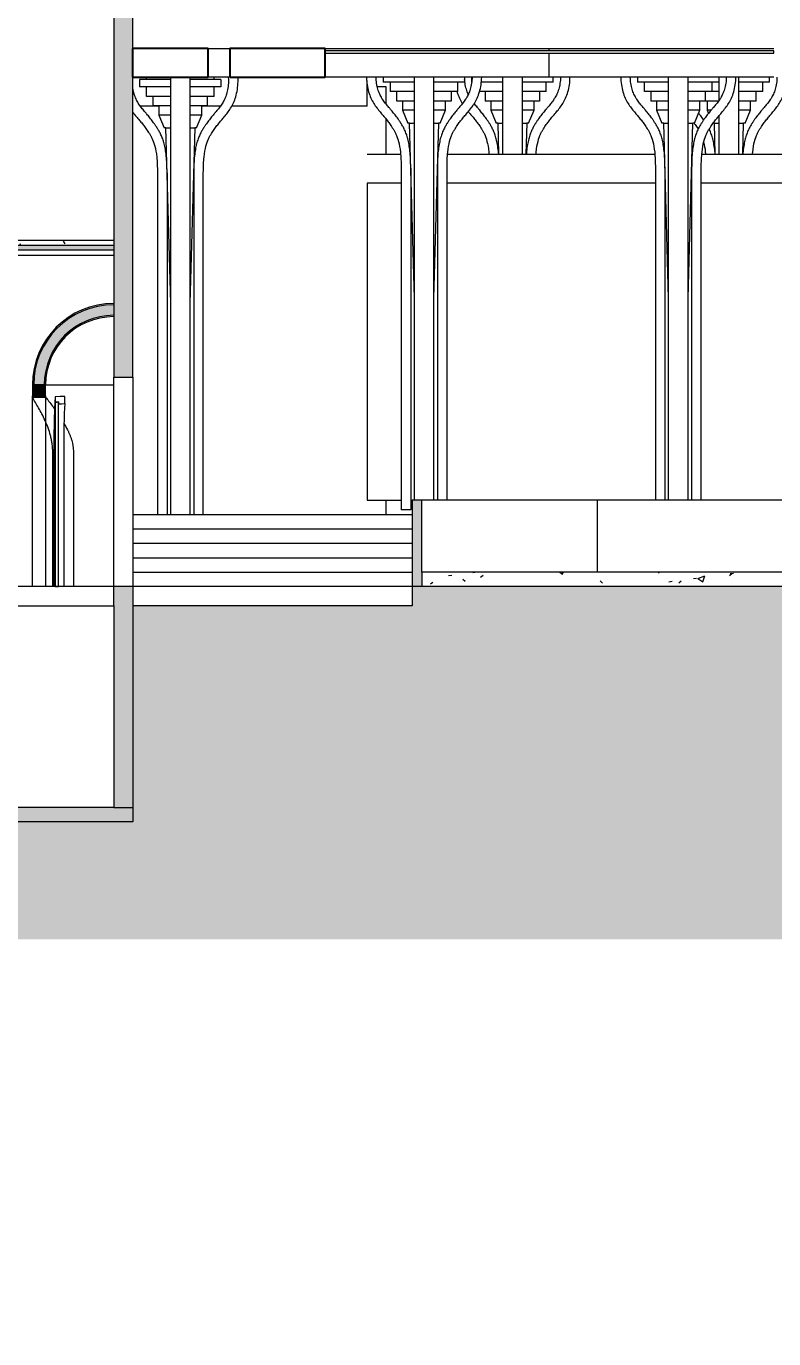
# Model space of a CAD drawing. Header units: millimetres. Extents: x -53195 to 48757, y -8729 to 15500.
# Drawn here: x -3159 to 4624, y -8729 to 4932 of the extents above; entities that cross this region are included whole.
import ezdxf

# ---------------------------------------------------------------- set-up
doc = ezdxf.new("R2010")
doc.units = ezdxf.units.MM
for name, color, linetype, lineweight in [('A-DETL-GENF', 92, 'Continuous', 9), ('A-DETL-THIN', 151, 'Continuous', 9), ('A-DOOR', 31, 'Continuous', 9), ('A-DOOR-FRAM', 31, 'Continuous', 18), ('A-FLOR', 192, 'Continuous', 9), ('A-FLOR-FNSH', 192, 'Continuous', 35), ('A-FLOR-MCUT', 51, 'Continuous', 9), ('A-FLOR-PATT', 8, 'Continuous', 35), ('A-GENM', 13, 'Continuous', 9), ('A-GLAZ-CURT', 52, 'Continuous', 9), ('A-WALL', 113, 'Continuous', 9), ('A-WALL-FNSH', 113, 'Continuous', 25), ('A-WALL-PATT', 111, 'Continuous', 25), ('G-ANNO-TEXT', 231, 'Continuous', 9), ('I-WALL', 2, 'Continuous', 9), ('S-FNDN', 32, 'Continuous', 9)]:
    doc.layers.add(name, color=color, linetype=linetype, lineweight=lineweight)
doc.styles.add('Arial_1', font='arial.ttf', dxfattribs={"height": 1967.065868})
pattern_1 = [(50, (-5970.54, 5575), (728.737, -63.756), [76.2, -838.2]), (355, (-5970.54, 5575), (-140.972, 764.228), [60.96, -670.56]), (100.451, (-5909.8, 5569.7), (587.77, 700.467), [64.76, -712.36]), (46.184, (-5970.5, 5778.2), (1084.316, -168.17), [114.3, -1257.3]), (96.636, (-5880.2, 5764.2), (949.61, 989.71), [97.14, -1068.54]), (351.184, (-5970.5, 5778.2), (949.62, 989.7), [91.44, -1005.84]), (21, (-5868.94, 5727.4), (606.458, -409.06), [76.2, -838.2]), (326, (-5868.94, 5727.4), (247.208, 736.753), [60.96, -670.56]), (71.451, (-5818.4, 5693.3), (853.668, 327.685), [64.76, -712.36]), (37.5, (-5970.54, 5575), (12.3547, 338.22), [33.528, -628.904, 33.528, -647.192, -673.1]), (37.5, (-5970.54, 5575), (12.3547, 338.22), [-1343.152, 33.528, -639.572]), (7.5, (-5970.54, 5575), (267.279, 400.722), [33.528, -354.584, 33.528, -613.664, -256.54]), (7.5, (-5970.54, 5575), (267.279, 400.722), [-1035.304, 33.528, -223.012]), (327.5, (-6197.1, 5575), (542.3633, -22.9153), [33.528, -220.472, 33.528, -758.952, -1051.56]), (327.5, (-6197.1, 5575), (542.3633, -22.9153), [-1046.48, 33.528, -1018.032]), (317.5, (-6298.7, 5575), (592.517, 101.707), [33.528, -296.672, 33.528, -492.76, -746.76]), (317.5, (-6298.7, 5575), (592.517, 101.707), [-856.488, 33.528, -713.232])]
pattern_2 = [(0, (-5970.54, 5575), (812.8, 203.2), [33.528, -576.072, 33.528, -576.072, -3251.2]), (0, (-5970.54, 5575), (812.8, 203.2), [-1219.2, 33.528, -1185.672, 33.528, -576.072, -1422.4]), (0, (-5970.54, 5575), (812.8, 203.2), [-3048, 33.528, -372.872, 33.528, -982.472]), (120, (-5665.74, 5676.6), (-582.376, 602.3054), [33.53, -576.07, 33.53, -3827.27]), (120, (-5665.74, 5676.6), (-582.376, 602.3054), [-643.128, -576.072, 33.528, -1185.672, -2032]), (120, (-5665.74, 5676.6), (-582.376, 602.3054), [-2438.4, 33.528, -576.072, 33.528, -1388.872]), (120, (-5665.74, 5676.6), (-582.376, 602.3054), [-3081.53, -372.87, 33.53, -982.47]), (240, (-5564.14, 6083), (-230.4236, -805.5054), [33.528, -576.072, 33.528, -576.072, -3251.2]), (240, (-5564.14, 6083), (-230.4236, -805.5054), [-1219.2, 33.528, -1185.672, 33.528, -576.072, -1422.4]), (240, (-5564.14, 6083), (-230.4236, -805.5054), [-3048, 33.528, -372.872, 33.528, -982.472])]

# ---------------------------------------------------------------- blocks, each defined once
blk = doc.blocks.new('Family7 - Family7-230587-Section 4')
at = {"layer": 'A-GENM', "lineweight": 25}
for p, q in [((-1263, 4700), (-2054, 4700)), ((-2054, 4700), (-2054, 4400)), ((-1263, 4400), (-1263, 4700)), ((-45, 4700), (-1038, 4700)), ((-1038, 4700), (-1038, 4400)), ((-45, 4400), (-45, 4700)), ((-2054, 4400), (-1263, 4400)), ((-1038, 4400), (-45, 4400))]:
    blk.add_line(p, q, dxfattribs=at)
at = {"layer": 'A-GENM'}
for p, q in [((-1263, 4700), (-1038, 4700)), ((-45, 4700), (2286, 4700)), ((2286, 4700), (4624, 4700)), ((2286, 4675), (2286, 4700)), ((2286, 4400), (2286, 4650)), ((-1038, 4400), (-1263, 4400)), ((2286, 4400), (-45, 4400)), ((4624, 4400), (2286, 4400))]:
    blk.add_line(p, q, dxfattribs=at)
blk = doc.blocks.new('Family8 - COLUMN 2-239411-Section 4')
at = {"layer": 'A-GENM'}
for p, q in [((-1980, 4376), (-1980, 4301)), ((-1655, 4376), (-1978, 4376)), ((-1909, 4400), (-1909, 4376)), ((-1132, 4376), (-1455, 4376)), ((-1201, 4376), (-1201, 4400)), ((-1130, 4301), (-1130, 4376)), ((-1655, 4301), (-1978, 4301)), ((-1909, 4301), (-1909, 4201)), ((-1132, 4301), (-1455, 4301)), ((-1201, 4201), (-1201, 4301)), ((-1655, 4201), (-1907, 4201)), ((-1840, 4201), (-1840, 4102)), ((-1655, 4102), (-1838, 4102)), ((-1780, 4102), (-1780, 4007)), ((-1203, 4201), (-1455, 4201)), ((-1272, 4102), (-1455, 4102)), ((-1330, 4007), (-1330, 4102)), ((-1270, 4102), (-1270, 4201)), ((-1780, 4007), (-1724, 3873)), ((-1655, 4007), (-1780, 4007)), ((-1330, 4007), (-1455, 4007)), ((-1386, 3873), (-1330, 4007)), ((-1706, 3873), (-1724, 3873)), ((-1655, 2050), (-1705, 3873)), ((-1705, 3873), (-1655, 3873)), ((-1405, 3873), (-1455, 2050)), ((-1455, 3873), (-1405, 3873)), ((-1386, 3873), (-1404, 3873)), ((-1793, 3406), (-1793, -150)), ((-1693, 3406), (-1693, -150)), ((-1655, -150), (-1655, 3406)), ((-1455, 3406), (-1455, -150)), ((-1415, 3406), (-1415, -150)), ((-1315, -150), (-1315, 3406))]:
    blk.add_line(p, q, dxfattribs=at)
for points, knots in [([(-1655, 3406), (-1655, 3471), (-1655, 3578), (-1655, 3689), (-1655, 3751), (-1655, 3790), (-1655, 3815), (-1655, 3837), (-1655, 3866), (-1655, 3898), (-1655, 3934), (-1655, 3970), (-1655, 4009), (-1655, 4053), (-1655, 4104), (-1655, 4163), (-1655, 4232), (-1655, 4311), (-1655, 4370), (-1655, 4400)], [0, 0, 0, 0, 0.165788, 0.331576, 0.497363, 0.580257, 0.663151, 0.746045, 0.828939, 0.994727, 1.160515, 1.326302, 1.49209, 1.657878, 1.823666, 1.989453, 2.155241, 2.321029, 2.48213, 2.48213, 2.48213, 2.48213]), ([(-1455, 4400), (-1455, 4370), (-1455, 4311), (-1455, 4232), (-1455, 4163), (-1455, 4104), (-1455, 4053), (-1455, 4009), (-1455, 3970), (-1455, 3934), (-1455, 3898), (-1455, 3866), (-1455, 3837), (-1455, 3815), (-1455, 3790), (-1455, 3751), (-1455, 3689), (-1455, 3578), (-1455, 3471), (-1455, 3406)], [-2.48213, -2.48213, -2.48213, -2.48213, -2.321029, -2.155241, -1.989453, -1.823666, -1.657878, -1.49209, -1.326302, -1.160515, -0.994727, -0.828939, -0.746045, -0.663151, -0.580257, -0.497363, -0.331576, -0.165788, 0, 0, 0, 0]), ([(-1055, 4400), (-1055, 4399), (-1053, 4371), (-1054, 4333), (-1059, 4287), (-1065, 4255), (-1073, 4226), (-1082, 4199), (-1092, 4175), (-1107, 4145), (-1124, 4117), (-1143, 4092), (-1157, 4073), (-1173, 4054), (-1186, 4039), (-1197, 4026), (-1208, 4013), (-1221, 3998), (-1236, 3978), (-1252, 3959), (-1268, 3938), (-1281, 3920), (-1291, 3905), (-1299, 3893), (-1306, 3883), (-1312, 3874), (-1317, 3866), (-1324, 3854), (-1336, 3833), (-1352, 3803), (-1370, 3760), (-1386, 3710), (-1398, 3651), (-1411, 3559), (-1415, 3474), (-1415, 3406)], [-2.491461, -2.491461, -2.491461, -2.491461, -2.486817, -2.321029, -2.238135, -2.155241, -2.072347, -1.989453, -1.90656, -1.823666, -1.657878, -1.574984, -1.49209, -1.409196, -1.326302, -1.284855, -1.243408, -1.160515, -1.077621, -0.994727, -0.911833, -0.828939, -0.787492, -0.746045, -0.704598, -0.683875, -0.663151, -0.621704, -0.580257, -0.497363, -0.414469, -0.331576, -0.248682, -0.165788, 0, 0, 0, 0]), ([(-1315, 3406), (-1315, 3471), (-1310, 3578), (-1289, 3689), (-1266, 3751), (-1246, 3790), (-1231, 3815), (-1216, 3837), (-1197, 3866), (-1173, 3898), (-1144, 3934), (-1113, 3970), (-1080, 4009), (-1046, 4053), (-1015, 4104), (-987, 4163), (-967, 4232), (-954, 4311), (-953, 4370), (-955, 4400)], [0, 0, 0, 0, 0.165788, 0.331576, 0.497363, 0.580257, 0.663151, 0.746045, 0.828939, 0.994727, 1.160515, 1.326302, 1.49209, 1.657878, 1.823666, 1.989453, 2.155241, 2.321029, 2.48213, 2.48213, 2.48213, 2.48213]), ([(-1693, 3406), (-1693, 3474), (-1697, 3559), (-1710, 3651), (-1722, 3710), (-1738, 3760), (-1756, 3803), (-1772, 3833), (-1784, 3854), (-1791, 3866), (-1796, 3874), (-1802, 3883), (-1809, 3893), (-1817, 3905), (-1827, 3920), (-1840, 3938), (-1856, 3959), (-1872, 3978), (-1887, 3998), (-1900, 4013), (-1911, 4026), (-1922, 4039), (-1935, 4054), (-1951, 4073), (-1965, 4092), (-1984, 4117), (-2001, 4145), (-2016, 4175), (-2026, 4199), (-2035, 4226), (-2043, 4255), (-2047, 4276), (-2048, 4287), (-2048, 4287)], [0, 0, 0, 0, 0.165788, 0.248682, 0.331576, 0.414469, 0.497363, 0.580257, 0.621704, 0.663151, 0.683875, 0.704598, 0.746045, 0.787492, 0.828939, 0.911833, 0.994727, 1.077621, 1.160515, 1.243408, 1.284855, 1.326302, 1.409196, 1.49209, 1.574984, 1.657878, 1.823666, 1.90656, 1.989453, 2.072347, 2.155241, 2.238135, 2.23844, 2.23844, 2.23844, 2.23844]), ([(-2048, 4036), (-2042, 4027), (-2024, 4004), (-1995, 3970), (-1964, 3934), (-1935, 3898), (-1911, 3866), (-1892, 3837), (-1877, 3815), (-1862, 3790), (-1842, 3751), (-1819, 3689), (-1798, 3578), (-1793, 3471), (-1793, 3406)], [-1.590423, -1.590423, -1.590423, -1.590423, -1.49209, -1.326302, -1.160515, -0.994727, -0.828939, -0.746045, -0.663151, -0.580257, -0.497363, -0.331576, -0.165788, 0, 0, 0, 0])]:
    blk.add_open_spline(points, degree=3, knots=knots, dxfattribs=at)
blk = doc.blocks.new('Family8 - COLUMN-233949-Section 4')
at = {"layer": 'A-GENM'}
for p, q in [((557, 4400), (557, 4351)), ((1407, 4351), (1407, 4400)), ((882, 4351), (559, 4351)), ((629, 4351), (629, 4251)), ((882, 4251), (630, 4251)), ((697, 4251), (697, 4152)), ((1405, 4351), (1082, 4351)), ((1334, 4251), (1082, 4251)), ((1267, 4152), (1267, 4251)), ((1336, 4251), (1336, 4351)), ((882, 4152), (699, 4152)), ((757, 4152), (757, 4057)), ((1265, 4152), (1082, 4152)), ((1207, 4057), (1207, 4152)), ((757, 4057), (813, 3923)), ((882, 4057), (757, 4057)), ((1207, 4057), (1082, 4057)), ((1151, 3923), (1207, 4057)), ((831, 3923), (813, 3923)), ((882, 2100), (832, 3923)), ((832, 3923), (882, 3923)), ((1132, 3923), (1082, 2100)), ((1082, 3923), (1132, 3923)), ((1151, 3923), (1133, 3923)), ((744, 3456), (744, -100)), ((844, 3456), (844, -100)), ((882, 0), (882, 3456)), ((1082, 3456), (1082, 0)), ((1122, 3456), (1122, 0)), ((1222, 0), (1222, 3456)), ((844, -100), (744, -100))]:
    blk.add_line(p, q, dxfattribs=at)
for points, knots in [([(383, 4400), (384, 4387), (386, 4347), (396, 4282), (416, 4213), (444, 4154), (475, 4103), (509, 4059), (542, 4020), (573, 3984), (602, 3948), (626, 3916), (645, 3887), (660, 3865), (675, 3840), (695, 3801), (719, 3739), (739, 3628), (744, 3521), (744, 3456)], [-2.390716, -2.390716, -2.390716, -2.390716, -2.321029, -2.155241, -1.989453, -1.823666, -1.657878, -1.49209, -1.326302, -1.160515, -0.994727, -0.828939, -0.746045, -0.663151, -0.580257, -0.497363, -0.331576, -0.165788, 0, 0, 0, 0]), ([(844, 3456), (844, 3524), (840, 3609), (827, 3701), (815, 3760), (799, 3810), (781, 3853), (766, 3883), (753, 3904), (746, 3916), (741, 3924), (735, 3933), (729, 3943), (721, 3955), (710, 3970), (697, 3988), (681, 4009), (666, 4028), (650, 4048), (637, 4063), (626, 4076), (615, 4089), (602, 4104), (587, 4123), (572, 4142), (553, 4167), (536, 4195), (521, 4225), (511, 4249), (502, 4276), (494, 4305), (489, 4337), (485, 4369), (484, 4390), (483, 4400)], [0, 0, 0, 0, 0.165788, 0.248682, 0.331576, 0.414469, 0.497363, 0.580257, 0.621704, 0.663151, 0.683875, 0.704598, 0.746045, 0.787492, 0.828939, 0.911833, 0.994727, 1.077621, 1.160515, 1.243408, 1.284855, 1.326302, 1.409196, 1.49209, 1.574984, 1.657878, 1.823666, 1.90656, 1.989453, 2.072347, 2.155241, 2.238135, 2.321029, 2.384771, 2.384771, 2.384771, 2.384771]), ([(882, 3456), (882, 3521), (882, 3628), (882, 3739), (882, 3801), (882, 3840), (882, 3865), (882, 3887), (882, 3916), (882, 3948), (882, 3984), (882, 4020), (882, 4059), (882, 4103), (882, 4154), (882, 4213), (882, 4282), (882, 4347), (882, 4387), (882, 4400)], [0, 0, 0, 0, 0.165788, 0.331576, 0.497363, 0.580257, 0.663151, 0.746045, 0.828939, 0.994727, 1.160515, 1.326302, 1.49209, 1.657878, 1.823666, 1.989453, 2.155241, 2.321029, 2.390716, 2.390716, 2.390716, 2.390716]), ([(1082, 4400), (1082, 4387), (1082, 4347), (1082, 4282), (1082, 4213), (1082, 4154), (1082, 4103), (1082, 4059), (1082, 4020), (1082, 3984), (1082, 3948), (1082, 3916), (1082, 3887), (1082, 3865), (1082, 3840), (1082, 3801), (1082, 3739), (1082, 3628), (1082, 3521), (1082, 3456)], [-2.390716, -2.390716, -2.390716, -2.390716, -2.321029, -2.155241, -1.989453, -1.823666, -1.657878, -1.49209, -1.326302, -1.160515, -0.994727, -0.828939, -0.746045, -0.663151, -0.580257, -0.497363, -0.331576, -0.165788, 0, 0, 0, 0]), ([(1483, 4400), (1483, 4390), (1481, 4369), (1478, 4337), (1472, 4305), (1464, 4276), (1455, 4249), (1445, 4225), (1430, 4195), (1413, 4167), (1394, 4142), (1380, 4123), (1364, 4104), (1351, 4089), (1340, 4076), (1329, 4063), (1316, 4048), (1301, 4028), (1285, 4009), (1269, 3988), (1256, 3970), (1246, 3955), (1238, 3943), (1231, 3933), (1226, 3924), (1220, 3916), (1213, 3904), (1201, 3883), (1185, 3853), (1167, 3810), (1152, 3760), (1139, 3701), (1126, 3609), (1122, 3524), (1122, 3456)], [-2.384771, -2.384771, -2.384771, -2.384771, -2.321029, -2.238135, -2.155241, -2.072347, -1.989453, -1.90656, -1.823666, -1.657878, -1.574984, -1.49209, -1.409196, -1.326302, -1.284855, -1.243408, -1.160515, -1.077621, -0.994727, -0.911833, -0.828939, -0.787492, -0.746045, -0.704598, -0.683875, -0.663151, -0.621704, -0.580257, -0.497363, -0.414469, -0.331576, -0.248682, -0.165788, 0, 0, 0, 0]), ([(1222, 3456), (1222, 3521), (1227, 3628), (1248, 3739), (1271, 3801), (1291, 3840), (1306, 3865), (1321, 3887), (1340, 3916), (1364, 3948), (1393, 3984), (1424, 4020), (1457, 4059), (1491, 4103), (1523, 4154), (1550, 4213), (1571, 4282), (1580, 4347), (1583, 4387), (1583, 4400)], [0, 0, 0, 0, 0.165788, 0.331576, 0.497363, 0.580257, 0.663151, 0.746045, 0.828939, 0.994727, 1.160515, 1.326302, 1.49209, 1.657878, 1.823666, 1.989453, 2.155241, 2.321029, 2.390716, 2.390716, 2.390716, 2.390716])]:
    blk.add_open_spline(points, degree=3, knots=knots, dxfattribs=at)
blk = doc.blocks.new('Family8 - COLUMN-V39-Section 4')
at = {"layer": 'A-GENM'}
for p, q in [((3204, 4400), (3204, 4351)), ((4054, 4351), (4054, 4400)), ((3529, 4351), (3206, 4351)), ((3276, 4351), (3276, 4251)), ((3529, 4251), (3277, 4251)), ((3345, 4251), (3345, 4152)), ((4052, 4351), (3729, 4351)), ((3981, 4251), (3729, 4251)), ((3914, 4152), (3914, 4251)), ((3983, 4251), (3983, 4351)), ((3529, 4152), (3346, 4152)), ((3404, 4152), (3404, 4057)), ((3912, 4152), (3729, 4152)), ((3855, 4057), (3855, 4152)), ((3404, 4057), (3460, 3923)), ((3529, 4057), (3404, 4057)), ((3855, 4057), (3729, 4057)), ((3798, 3923), (3855, 4057)), ((3478, 3923), (3460, 3923)), ((3529, 2100), (3479, 3923)), ((3479, 3923), (3529, 3923)), ((3779, 3923), (3729, 2100)), ((3729, 3923), (3779, 3923)), ((3798, 3923), (3780, 3923)), ((3391, 3456), (3391, 0)), ((3491, 3456), (3491, 0)), ((3529, 0), (3529, 3456)), ((3729, 3456), (3729, 0)), ((3769, 3456), (3769, 0)), ((3869, 0), (3869, 3456))]:
    blk.add_line(p, q, dxfattribs=at)
for points, knots in [([(3030, 4400), (3031, 4387), (3033, 4347), (3043, 4282), (3063, 4213), (3091, 4154), (3122, 4103), (3156, 4059), (3189, 4020), (3220, 3984), (3249, 3948), (3273, 3916), (3292, 3887), (3307, 3865), (3323, 3840), (3343, 3801), (3366, 3739), (3386, 3628), (3391, 3521), (3391, 3456)], [-2.390716, -2.390716, -2.390716, -2.390716, -2.321029, -2.155241, -1.989453, -1.823666, -1.657878, -1.49209, -1.326302, -1.160515, -0.994727, -0.828939, -0.746045, -0.663151, -0.580257, -0.497363, -0.331576, -0.165788, 0, 0, 0, 0]), ([(3491, 3456), (3491, 3524), (3487, 3609), (3474, 3701), (3462, 3760), (3446, 3810), (3428, 3853), (3413, 3883), (3400, 3904), (3393, 3916), (3388, 3924), (3382, 3933), (3376, 3943), (3368, 3955), (3357, 3970), (3344, 3988), (3328, 4009), (3313, 4028), (3297, 4048), (3284, 4063), (3273, 4076), (3262, 4089), (3249, 4104), (3234, 4123), (3219, 4142), (3200, 4167), (3183, 4195), (3168, 4225), (3158, 4249), (3149, 4276), (3141, 4305), (3136, 4337), (3132, 4369), (3131, 4390), (3130, 4400)], [0, 0, 0, 0, 0.165788, 0.248682, 0.331576, 0.414469, 0.497363, 0.580257, 0.621704, 0.663151, 0.683875, 0.704598, 0.746045, 0.787492, 0.828939, 0.911833, 0.994727, 1.077621, 1.160515, 1.243408, 1.284855, 1.326302, 1.409196, 1.49209, 1.574984, 1.657878, 1.823666, 1.90656, 1.989453, 2.072347, 2.155241, 2.238135, 2.321029, 2.384771, 2.384771, 2.384771, 2.384771]), ([(3529, 3456), (3529, 3521), (3529, 3628), (3529, 3739), (3529, 3801), (3529, 3840), (3529, 3865), (3529, 3887), (3529, 3916), (3529, 3948), (3529, 3984), (3529, 4020), (3529, 4059), (3529, 4103), (3529, 4154), (3529, 4213), (3529, 4282), (3529, 4347), (3529, 4387), (3529, 4400)], [0, 0, 0, 0, 0.165788, 0.331576, 0.497363, 0.580257, 0.663151, 0.746045, 0.828939, 0.994727, 1.160515, 1.326302, 1.49209, 1.657878, 1.823666, 1.989453, 2.155241, 2.321029, 2.390716, 2.390716, 2.390716, 2.390716]), ([(3729, 4400), (3729, 4387), (3729, 4347), (3729, 4282), (3729, 4213), (3729, 4154), (3729, 4103), (3729, 4059), (3729, 4020), (3729, 3984), (3729, 3948), (3729, 3916), (3729, 3887), (3729, 3865), (3729, 3840), (3729, 3801), (3729, 3739), (3729, 3628), (3729, 3521), (3729, 3456)], [-2.390716, -2.390716, -2.390716, -2.390716, -2.321029, -2.155241, -1.989453, -1.823666, -1.657878, -1.49209, -1.326302, -1.160515, -0.994727, -0.828939, -0.746045, -0.663151, -0.580257, -0.497363, -0.331576, -0.165788, 0, 0, 0, 0]), ([(4130, 4400), (4130, 4390), (4128, 4369), (4125, 4337), (4119, 4305), (4111, 4276), (4102, 4249), (4092, 4225), (4077, 4195), (4060, 4167), (4041, 4142), (4027, 4123), (4011, 4104), (3998, 4089), (3987, 4076), (3977, 4063), (3963, 4048), (3948, 4028), (3932, 4009), (3916, 3988), (3903, 3970), (3893, 3955), (3885, 3943), (3878, 3933), (3873, 3924), (3867, 3916), (3860, 3904), (3848, 3883), (3832, 3853), (3814, 3810), (3799, 3760), (3786, 3701), (3773, 3609), (3769, 3524), (3769, 3456)], [-2.384771, -2.384771, -2.384771, -2.384771, -2.321029, -2.238135, -2.155241, -2.072347, -1.989453, -1.90656, -1.823666, -1.657878, -1.574984, -1.49209, -1.409196, -1.326302, -1.284855, -1.243408, -1.160515, -1.077621, -0.994727, -0.911833, -0.828939, -0.787492, -0.746045, -0.704598, -0.683875, -0.663151, -0.621704, -0.580257, -0.497363, -0.414469, -0.331576, -0.248682, -0.165788, 0, 0, 0, 0]), ([(3869, 3456), (3869, 3521), (3875, 3628), (3895, 3739), (3918, 3801), (3938, 3840), (3953, 3865), (3968, 3887), (3987, 3916), (4011, 3948), (4040, 3984), (4071, 4020), (4104, 4059), (4138, 4103), (4170, 4154), (4197, 4213), (4218, 4282), (4227, 4347), (4230, 4387), (4230, 4400)], [0, 0, 0, 0, 0.165788, 0.331576, 0.497363, 0.580257, 0.663151, 0.746045, 0.828939, 0.994727, 1.160515, 1.326302, 1.49209, 1.657878, 1.823666, 1.989453, 2.155241, 2.321029, 2.390716, 2.390716, 2.390716, 2.390716])]:
    blk.add_open_spline(points, degree=3, knots=knots, dxfattribs=at)
blk = doc.blocks.new('Family8 - COLUMN-V48-Section 4')
at = {"layer": 'A-GENM'}
for p, q in [((1478, 4400), (1478, 4351)), ((2327, 4351), (2327, 4400)), ((1802, 4251), (1560, 4251)), ((1803, 4351), (1579, 4351)), ((1618, 4251), (1618, 4152)), ((2326, 4351), (2003, 4351)), ((2255, 4251), (2003, 4251)), ((2187, 4152), (2187, 4251)), ((2256, 4251), (2256, 4351)), ((1802, 4152), (1620, 4152)), ((1677, 4152), (1677, 4057)), ((2186, 4152), (2003, 4152)), ((2128, 4057), (2128, 4152)), ((1677, 4057), (1734, 3923)), ((1803, 4057), (1677, 4057)), ((2128, 4057), (2003, 4057)), ((2071, 3923), (2128, 4057)), ((1752, 3923), (1734, 3923)), ((1762, 3600), (1753, 3923)), ((1753, 3923), (1803, 3923)), ((2003, 3923), (2053, 3923)), ((2053, 3923), (2044, 3600)), ((2071, 3923), (2054, 3923))]:
    blk.add_line(p, q, dxfattribs=at)
for points, knots in [([(1443, 4222), (1443, 4223), (1439, 4232), (1432, 4249), (1423, 4276), (1415, 4305), (1409, 4337), (1407, 4361), (1405, 4375), (1405, 4376)], [1.8954938, 1.8954938, 1.8954938, 1.8954938, 1.9065596, 1.9894535, 2.0723474, 2.1552413, 2.2381352, 2.3210291, 2.3311096, 2.3311096, 2.3311096, 2.3311096]), ([(1803, 3600), (1803, 3607), (1803, 3660), (1803, 3739), (1803, 3801), (1803, 3840), (1803, 3865), (1803, 3887), (1803, 3916), (1803, 3948), (1803, 3984), (1803, 4020), (1803, 4059), (1803, 4103), (1803, 4154), (1803, 4213), (1803, 4283), (1803, 4346), (1803, 4388), (1803, 4401)], [0.142101, 0.142101, 0.142101, 0.142101, 0.165788, 0.331576, 0.497363, 0.580257, 0.663151, 0.746045, 0.828939, 0.994727, 1.160515, 1.326302, 1.49209, 1.657878, 1.823666, 1.989453, 2.155241, 2.321029, 2.390716, 2.390716, 2.390716, 2.390716]), ([(2003, 4400), (2003, 4387), (2003, 4347), (2003, 4282), (2003, 4213), (2003, 4154), (2003, 4103), (2003, 4059), (2003, 4020), (2003, 3984), (2003, 3948), (2003, 3916), (2003, 3887), (2003, 3865), (2003, 3840), (2003, 3802), (2003, 3737), (2003, 3665), (2003, 3605), (2003, 3598)], [-2.390716, -2.390716, -2.390716, -2.390716, -2.321029, -2.155241, -1.989453, -1.823666, -1.657878, -1.49209, -1.326302, -1.160515, -0.994727, -0.828939, -0.746045, -0.663151, -0.580257, -0.497363, -0.331576, -0.165788, -0.142101, -0.142101, -0.142101, -0.142101]), ([(2404, 4400), (2403, 4390), (2402, 4369), (2398, 4337), (2392, 4305), (2385, 4276), (2376, 4249), (2366, 4225), (2351, 4195), (2334, 4167), (2315, 4142), (2300, 4123), (2285, 4104), (2272, 4089), (2261, 4076), (2250, 4063), (2237, 4048), (2221, 4028), (2206, 4009), (2190, 3988), (2177, 3970), (2166, 3955), (2158, 3943), (2152, 3933), (2146, 3924), (2141, 3916), (2133, 3904), (2121, 3883), (2106, 3853), (2088, 3810), (2072, 3760), (2060, 3700), (2051, 3648), (2049, 3610), (2049, 3598)], [-2.384771, -2.384771, -2.384771, -2.384771, -2.321029, -2.238135, -2.155241, -2.072347, -1.989453, -1.90656, -1.823666, -1.657878, -1.574984, -1.49209, -1.409196, -1.326302, -1.284855, -1.243408, -1.160515, -1.077621, -0.994727, -0.911833, -0.828939, -0.787492, -0.746045, -0.704598, -0.683875, -0.663151, -0.621704, -0.580257, -0.497363, -0.414469, -0.331576, -0.248682, -0.165788, -0.13367, -0.13367, -0.13367, -0.13367]), ([(2148, 3600), (2149, 3607), (2154, 3660), (2168, 3739), (2191, 3801), (2211, 3840), (2227, 3865), (2241, 3887), (2261, 3916), (2285, 3948), (2314, 3984), (2345, 4020), (2378, 4059), (2412, 4103), (2443, 4154), (2471, 4213), (2491, 4283), (2503, 4346), (2502, 4388), (2501, 4401)], [0.142101, 0.142101, 0.142101, 0.142101, 0.165788, 0.331576, 0.497363, 0.580257, 0.663151, 0.746045, 0.828939, 0.994727, 1.160515, 1.326302, 1.49209, 1.657878, 1.823666, 1.989453, 2.155241, 2.321029, 2.390716, 2.390716, 2.390716, 2.390716]), ([(1326, 4251), (1330, 4238), (1341, 4204), (1360, 4162), (1376, 4135), (1382, 4126)], [-2.0790685, -2.0790685, -2.0790685, -2.0790685, -1.9894535, -1.8236657, -1.7317432, -1.7317432, -1.7317432, -1.7317432]), ([(1760, 3601), (1759, 3611), (1755, 3646), (1748, 3701), (1735, 3760), (1720, 3810), (1702, 3853), (1686, 3883), (1674, 3904), (1667, 3916), (1661, 3924), (1656, 3933), (1649, 3943), (1641, 3955), (1631, 3970), (1617, 3988), (1602, 4009), (1586, 4028), (1570, 4048), (1557, 4063), (1547, 4076), (1536, 4089), (1523, 4104), (1511, 4118), (1506, 4125), (1505, 4126)], [0.13367, 0.13367, 0.13367, 0.13367, 0.165788, 0.248682, 0.331576, 0.414469, 0.497363, 0.580257, 0.621704, 0.663151, 0.683875, 0.704598, 0.746045, 0.787492, 0.828939, 0.911833, 0.994727, 1.077621, 1.160515, 1.243408, 1.284855, 1.326302, 1.409196, 1.49209, 1.505833, 1.505833, 1.505833, 1.505833]), ([(1443, 4043), (1450, 4035), (1467, 4015), (1494, 3984), (1523, 3948), (1547, 3916), (1566, 3887), (1581, 3865), (1596, 3840), (1616, 3802), (1639, 3737), (1655, 3665), (1658, 3605), (1659, 3598)], [-1.422796, -1.422796, -1.422796, -1.422796, -1.326302, -1.160515, -0.994727, -0.828939, -0.746045, -0.663151, -0.580257, -0.497363, -0.331576, -0.165788, -0.142101, -0.142101, -0.142101, -0.142101])]:
    blk.add_open_spline(points, degree=3, knots=knots, dxfattribs=at)
blk = doc.blocks.new('Family8 - COLUMN-V49-Section 4')
at = {"layer": 'A-GENM'}
for p, q in [((4581, 4351), (4581, 4400)), ((4056, 4251), (3981, 4251)), ((4056, 4351), (4052, 4351)), ((4580, 4351), (4257, 4351)), ((4509, 4251), (4257, 4251)), ((4441, 4152), (4441, 4251)), ((4510, 4251), (4510, 4351)), ((4048, 4152), (3912, 4152)), ((3931, 4152), (3931, 4057)), ((4440, 4152), (4257, 4152)), ((4382, 4057), (4382, 4152)), ((3931, 4057), (3945, 4025)), ((3970, 4057), (3931, 4057)), ((4382, 4057), (4257, 4057)), ((4325, 3923), (4382, 4057)), ((4006, 3923), (3994, 3923)), ((4015, 3600), (4007, 3923)), ((4007, 3923), (4057, 3923)), ((4256, 3923), (4307, 3923)), ((4307, 3923), (4298, 3600)), ((4325, 3923), (4308, 3923))]:
    blk.add_line(p, q, dxfattribs=at)
for points, knots in [([(4057, 4163), (4057, 4179), (4057, 4216), (4057, 4283), (4057, 4346), (4057, 4388), (4057, 4401)], [1.8480705, 1.8480705, 1.8480705, 1.8480705, 1.9894535, 2.1552413, 2.3210291, 2.3907161, 2.3907161, 2.3907161, 2.3907161]), ([(4256, 4400), (4256, 4387), (4256, 4347), (4256, 4282), (4256, 4213), (4256, 4154), (4256, 4103), (4256, 4059), (4256, 4020), (4256, 3984), (4256, 3948), (4256, 3916), (4256, 3887), (4256, 3865), (4256, 3840), (4256, 3802), (4256, 3737), (4256, 3665), (4256, 3605), (4256, 3598)], [-2.390716, -2.390716, -2.390716, -2.390716, -2.321029, -2.155241, -1.989453, -1.823666, -1.657878, -1.49209, -1.326302, -1.160515, -0.994727, -0.828939, -0.746045, -0.663151, -0.580257, -0.497363, -0.331576, -0.165788, -0.142101, -0.142101, -0.142101, -0.142101]), ([(4657, 4400), (4657, 4390), (4656, 4369), (4652, 4337), (4646, 4305), (4639, 4276), (4630, 4249), (4620, 4225), (4605, 4195), (4588, 4167), (4569, 4142), (4554, 4123), (4539, 4104), (4525, 4089), (4515, 4076), (4504, 4063), (4491, 4048), (4475, 4028), (4460, 4009), (4444, 3988), (4431, 3970), (4420, 3955), (4412, 3943), (4405, 3933), (4400, 3924), (4395, 3916), (4387, 3904), (4375, 3883), (4359, 3853), (4342, 3810), (4326, 3760), (4314, 3700), (4305, 3648), (4303, 3610), (4302, 3598)], [-2.384771, -2.384771, -2.384771, -2.384771, -2.321029, -2.238135, -2.155241, -2.072347, -1.989453, -1.90656, -1.823666, -1.657878, -1.574984, -1.49209, -1.409196, -1.326302, -1.284855, -1.243408, -1.160515, -1.077621, -0.994727, -0.911833, -0.828939, -0.787492, -0.746045, -0.704598, -0.683875, -0.663151, -0.621704, -0.580257, -0.497363, -0.414469, -0.331576, -0.248682, -0.165788, -0.13367, -0.13367, -0.13367, -0.13367]), ([(4402, 3600), (4403, 3607), (4408, 3660), (4422, 3739), (4445, 3801), (4465, 3840), (4480, 3865), (4495, 3887), (4515, 3916), (4539, 3948), (4568, 3984), (4598, 4020), (4632, 4059), (4665, 4103), (4697, 4154), (4724, 4213), (4744, 4283), (4756, 4346), (4756, 4388), (4755, 4401)], [0.142101, 0.142101, 0.142101, 0.142101, 0.165788, 0.331576, 0.497363, 0.580257, 0.663151, 0.746045, 0.828939, 0.994727, 1.160515, 1.326302, 1.49209, 1.657878, 1.823666, 1.989453, 2.155241, 2.321029, 2.390716, 2.390716, 2.390716, 2.390716]), ([(3894, 3956), (3892, 3960), (3884, 3970), (3871, 3988), (3856, 4008), (3846, 4020), (3842, 4026)], [0.7937692, 0.7937692, 0.7937692, 0.7937692, 0.828939, 0.9118328, 0.9947267, 1.0689989, 1.0689989, 1.0689989, 1.0689989]), ([(4057, 3600), (4057, 3607), (4057, 3660), (4057, 3739), (4057, 3801), (4057, 3840), (4057, 3865), (4057, 3887), (4057, 3916), (4057, 3948), (4057, 3978), (4057, 3997), (4057, 4003)], [0.142101, 0.142101, 0.142101, 0.142101, 0.165788, 0.331576, 0.497363, 0.580257, 0.663151, 0.746045, 0.828939, 0.994727, 1.160515, 1.249162, 1.249162, 1.249162, 1.249162]), ([(3795, 3923), (3798, 3918), (3807, 3907), (3820, 3887), (3830, 3872), (3836, 3863), (3836, 3862)], [-0.8904402, -0.8904402, -0.8904402, -0.8904402, -0.828939, -0.7460451, -0.6631512, -0.6565199, -0.6565199, -0.6565199, -0.6565199]), ([(4013, 3601), (4013, 3611), (4009, 3646), (4002, 3701), (3989, 3760), (3974, 3810), (3960, 3842), (3953, 3858), (3952, 3861)], [0.1336703, 0.1336703, 0.1336703, 0.1336703, 0.1657878, 0.2486817, 0.3315756, 0.4144695, 0.4973634, 0.5157842, 0.5157842, 0.5157842, 0.5157842]), ([(3894, 3724), (3901, 3695), (3909, 3660), (3912, 3606), (3913, 3598)], [-0.3158776, -0.3158776, -0.3158776, -0.3158776, -0.1657878, -0.142101, -0.142101, -0.142101, -0.142101])]:
    blk.add_open_spline(points, degree=3, knots=knots, dxfattribs=at)
blk = doc.blocks.new('Arch - 750 x 2100 mm 3-252550-Section 4')
at = {"layer": 'A-DOOR', "lineweight": 18}
for p, q in [((-2857, 1020), (-2857, -900)), ((-2822, 1002), (-2822, 1021)), ((-2822, -900), (-2822, 1002)), ((-2857, -900), (-2822, -900))]:
    blk.add_line(p, q, dxfattribs=at)
at = {"layer": 'A-DOOR'}
blk.add_line((-2869, 500), (-2869, -900), dxfattribs=at)
at = {"layer": 'A-DOOR', "lineweight": 18, "flags": 128}
blk.add_lwpolyline([(-2822, 1021), (-2840, 1020), (-2857, 1020)], dxfattribs=at)
at = {"layer": 'A-DOOR'}
blk.add_ellipse((-2839, 500), major_axis=(0, 655), ratio=0.046494, start_param=0.654033, end_param=1.570796, dxfattribs=at)
at = {"layer": 'A-DOOR-FRAM'}
for p, q in [((-2857, 1076), (-2857, 1020)), ((-2822, 1021), (-2822, 1002)), ((-2757, 1004), (-2757, 1079))]:
    blk.add_line(p, q, dxfattribs=at)
at = {"layer": 'A-DOOR-FRAM', "lineweight": 9}
for p, q in [((-2871, 500), (-2871, -900)), ((-2869, -900), (-2869, 500)), ((-2768, 500), (-2768, -900))]:
    blk.add_line(p, q, dxfattribs=at)
at = {"layer": 'A-DOOR-FRAM', "flags": 128}
for points in [[(-2757, 1079), (-2807, 1077), (-2857, 1076)], [(-2857, 1020), (-2840, 1020), (-2822, 1021)], [(-2822, 1002), (-2790, 1003), (-2757, 1004)]]:
    blk.add_lwpolyline(points, dxfattribs=at)
at = {"layer": 'A-DOOR-FRAM', "lineweight": 9}
for centre, major_axis, start_param, end_param in [((-2839, 500), (0, 655), 0.654033, 1.570796), ((-2839, 500), (0, 700), 0.605631, 0.96434), ((-2739, 500), (0, 640), 0.662866, 1.570796), ((-2839, 500), (0, 700), 1.091263, 1.206918), ((-2839, 500), (0, 700), 0.967568, 1.088214), ((-2839, 500), (0, 700), 1.210602, 1.329505), ((-2839, 500), (0, 700), 1.33301, 1.450151), ((-2839, 500), (0, 700), 1.453644, 1.570796)]:
    blk.add_ellipse(centre, major_axis=major_axis, ratio=0.046494, start_param=start_param, end_param=end_param, dxfattribs=at)
blk = doc.blocks.new('System Panel - Glazed-251413-Section 4')
at = {"layer": 'A-GLAZ-CURT', "lineweight": 18}
for p, q in [((4624, 4675), (-45, 4675)), ((-45, 4675), (-45, 4650)), ((-45, 4650), (4624, 4650)), ((4624, 4650), (4624, 4675))]:
    blk.add_line(p, q, dxfattribs=at)

msp = doc.modelspace()

# ---------------------------------------------------------------- hatches: boundary and pattern name
at = {"layer": 'A-DETL-GENF'}
h = msp.add_hatch(dxfattribs=at)
h.set_pattern_fill('FP_4', style=0, pattern_type=2)
h.set_pattern_definition([(0, (-5970.54, 5575), (635, 635), [635, -635]), (0, (-5970.54, 5813.1), (635, 635), [635, -635]), (0, (-5970.54, 6051.25), (635, 635), [635, -635]), (90, (-5891.17, 6130.6), (-635, 635), [635, -635]), (90, (-5653.04, 6130.6), (-635, 635), [635, -635]), (90, (-5414.9, 6130.6), (-635, 635), [635, -635])])
h.paths.add_polyline_path([(567, -4570), (44650, -4570), (44650, -300), (11605, -300), (11603, -900), (860, -900), (860, -1100), (-2048, -1100), (-2048, -3350), (-31904, -3350), (-31904, -800), (-53195, -800), (-53195, -4570), (-2702, -4570)], flags=0)
at = {"layer": 'A-FLOR-PATT', "lineweight": 9}
h = msp.add_hatch(dxfattribs=at)
h.set_pattern_fill('FP_2', color=256, style=0, pattern_type=2)
h.set_pattern_definition(pattern_2)
h.paths.add_polyline_path([(-2248, 2650), (-2248, 2700), (-7769, 2700), (-7769, 2650), (-2702, 2650)], flags=0)
at = {"layer": 'A-FLOR-PATT'}
msp.add_hatch(color=256, dxfattribs=at).paths.add_polyline_path([(-2248, 2600), (-2248, 2650), (-7769, 2650), (-7769, 2600), (-2702, 2600)], flags=0)
at = {"layer": 'A-FLOR-PATT', "lineweight": 9}
h = msp.add_hatch(dxfattribs=at)
h.set_pattern_fill('FP_1', color=256, style=0, pattern_type=2)
h.set_pattern_definition(pattern_1)
h.paths.add_polyline_path([(2202, -900), (7203, -900), (7203, -750), (960, -750), (960, -900), (1118, -900)], flags=0)
h = msp.add_hatch(dxfattribs=at)
h.set_pattern_fill('FP_1', color=256, style=0, pattern_type=2)
h.set_pattern_definition(pattern_1)
h.paths.add_polyline_path([(-15777, -3350), (-2048, -3350), (-2048, -3200), (-31904, -3200), (-31904, -3350), (-19046, -3350)], flags=0)
at = {"layer": 'A-WALL-PATT', "lineweight": 9}
h = msp.add_hatch(color=256, dxfattribs=at)
h.paths.add_polyline_path([(-2048, -3200), (-2048, -900), (-2248, -900), (-2248, -3200)], flags=0)
h.paths.add_polyline_path([(-2248, 1279), (-2048, 1279), (-2048, 8000), (-2248, 8000), (-2248, 1771)], flags=0)
h = msp.add_hatch(dxfattribs=at)
h.set_pattern_fill('FP_2', color=256, style=0, pattern_type=2)
h.set_pattern_definition(pattern_2)
h.paths.add_polyline_path([(-3081, 1200), (-3080, 1250), (-3075, 1300), (-3068, 1350), (-3057, 1399), (-3042, 1454), (-3027, 1495), (-3008, 1542), (-2986, 1587), (-2961, 1631), (-2934, 1673), (-2904, 1714), (-2872, 1753), (-2837, 1789), (-2801, 1824), (-2762, 1856), (-2721, 1886), (-2679, 1913), (-2635, 1938), (-2590, 1960), (-2543, 1979), (-2496, 1996), (-2447, 2009), (-2398, 2020), (-2348, 2027), (-2293, 2032), (-2248, 2033), (-2248, 2046), (-2299, 2045), (-2350, 2040), (-2401, 2033), (-2451, 2022), (-2500, 2008), (-2548, 1991), (-2595, 1972), (-2641, 1949), (-2702, 1914), (-2729, 1897), (-2770, 1866), (-2809, 1834), (-2847, 1799), (-2882, 1761), (-2914, 1722), (-2945, 1681), (-2972, 1638), (-2998, 1593), (-3020, 1547), (-3039, 1500), (-3056, 1452), (-3070, 1403), (-3081, 1353), (-3089, 1295), (-3093, 1251), (-3094, 1200)], flags=0)
at = {"layer": 'A-WALL-PATT'}
for points in [[(-3081, 1200), (-2971, 1200), (-2969, 1247), (-2964, 1295), (-2957, 1341), (-2946, 1387), (-2932, 1432), (-2916, 1476), (-2896, 1520), (-2874, 1561), (-2841, 1612), (-2821, 1640), (-2791, 1676), (-2759, 1711), (-2724, 1743), (-2688, 1773), (-2649, 1801), (-2609, 1826), (-2568, 1848), (-2525, 1868), (-2480, 1884), (-2435, 1898), (-2389, 1909), (-2342, 1916), (-2293, 1921), (-2248, 1923), (-2248, 2033), (-2298, 2032), (-2348, 2027), (-2398, 2020), (-2447, 2009), (-2497, 1995), (-2543, 1979), (-2590, 1960), (-2651, 1929), (-2679, 1913), (-2721, 1886), (-2762, 1856), (-2801, 1824), (-2837, 1789), (-2872, 1753), (-2906, 1711), (-2934, 1673), (-2961, 1631), (-2986, 1587), (-3008, 1542), (-3027, 1495), (-3044, 1448), (-3057, 1399), (-3068, 1350), (-3076, 1295), (-3080, 1250)], [(-3081, 1068), (-2971, 1072), (-2971, 1200), (-3081, 1200), (-3081, 1137)]]:
    msp.add_hatch(color=256, dxfattribs=at).paths.add_polyline_path(points, flags=0)
at = {"layer": 'A-WALL-PATT', "lineweight": 9}
msp.add_hatch(color=256, dxfattribs=at).paths.add_polyline_path([(860, -900), (960, -900), (960, 0), (860, 0), (860, -766)], flags=0)

# ---------------------------------------------------------------- linework, layer by layer
at = {"layer": 'A-DETL-THIN'}
for p, q in [((-3097, 1084), (-3097, -900)), ((-2957, 1084), (-2957, -900)), ((11603, -900), (860, -900)), ((860, -900), (860, -1100)), ((860, -1100), (-2048, -1100)), ((-2048, -1100), (-2048, -3350)), ((-2048, -3350), (-31904, -3350))]:
    msp.add_line(p, q, dxfattribs=at)
at = {"layer": 'A-FLOR'}
for p, q in [((389, 4100), (389, 4334)), ((389, 3600), (739, 3600)), ((839, 3600), (841, 3600)), ((1123, 3600), (1127, 3600)), ((1228, 3600), (3386, 3600)), ((3486, 3600), (3488, 3600)), ((3770, 3600), (3775, 3600)), ((3875, 3600), (6033, 3600))]:
    msp.add_line(p, q, dxfattribs=at)
at = {"layer": 'A-FLOR-FNSH', "color": 1, "lineweight": 18}
for p, q in [((-2248, 2700), (-7769, 2700)), ((-4970, 2550), (-2248, 2550)), ((7203, -750), (960, -750)), ((960, -750), (960, -900)), ((-2248, -900), (-9993, -900)), ((860, -900), (-2048, -900)), ((-2048, -900), (-2048, -1100)), ((-9793, -1100), (-2248, -1100)), ((-2248, -3200), (-9793, -3200))]:
    msp.add_line(p, q, dxfattribs=at)
at = {"layer": 'A-FLOR-MCUT'}
for p, q in [((-2248, 2650), (-7769, 2650)), ((-2248, 2600), (-7769, 2600)), ((-2248, -1100), (-2248, -900))]:
    msp.add_line(p, q, dxfattribs=at)
at = {"layer": 'A-WALL', "color": 1, "lineweight": 18}
for p, q in [((-2048, 1279), (-2048, 8000)), ((-2248, 7700), (-2248, 1279)), ((-2248, 1279), (-2048, 1279)), ((-2971, 1200), (-3081, 1200)), ((960, 0), (860, 0)), ((860, 0), (860, -900)), ((960, -750), (960, 0)), ((-2048, -900), (-2248, -900)), ((-2248, -1100), (-2248, -3200)), ((-2248, -3200), (-2048, -3200))]:
    msp.add_line(p, q, dxfattribs=at)
at = {"layer": 'A-WALL'}
for p, q in [((394, 4300), (389, 4300)), ((589, 4300), (496, 4300)), ((589, 4120), (589, 4300)), ((-1780, 4100), (-1971, 4100)), ((-1137, 4100), (-1330, 4100)), ((389, 4100), (-1018, 4100)), ((589, 3600), (589, 3964)), ((744, 3300), (389, 3300)), ((389, 3300), (389, 0)), ((849, 3300), (844, 3300)), ((1122, 3300), (1115, 3300)), ((3391, 3300), (1222, 3300)), ((3496, 3300), (3491, 3300)), ((3769, 3300), (3762, 3300)), ((6038, 3300), (3869, 3300)), ((-3081, 1200), (-3081, 1068)), ((-2971, 1200), (-2971, 1072)), ((-2248, -900), (-2248, 700)), ((-2048, 700), (-2048, -900)), ((389, 0), (744, 0)), ((589, -150), (589, 0)), ((844, 0), (860, 0))]:
    msp.add_line(p, q, dxfattribs=at)
at = {"layer": 'A-WALL', "flags": 128}
for points in [[(-2248, 700), (-2248, 785), (-2248, 869), (-2248, 950), (-2248, 1027), (-2248, 1100), (-2248, 1167), (-2248, 1227), (-2248, 1279)], [(-2048, 1279), (-2048, 1227), (-2048, 1167), (-2048, 1100), (-2048, 1027), (-2048, 950), (-2048, 869), (-2048, 785), (-2048, 700)]]:
    msp.add_lwpolyline(points, dxfattribs=at)
at = {"layer": 'A-WALL', "color": 1, "lineweight": 18, "flags": 128}
msp.add_lwpolyline([(-3081, 1068), (-3026, 1070), (-2971, 1072)], dxfattribs=at)
at = {"layer": 'A-WALL'}
for radius in [833, 723]:
    msp.add_arc((-2248, 1200), radius, 90, 180, dxfattribs=at)
at = {"layer": 'A-WALL-FNSH', "color": 5, "lineweight": 18}
for p, q in [((-3081, 1200), (-3094, 1200)), ((-3094, 1200), (-3094, 1068)), ((-2957, 1200), (-2971, 1200)), ((-2957, 1072), (-2957, 1200))]:
    msp.add_line(p, q, dxfattribs=at)
at = {"layer": 'A-WALL-FNSH', "color": 5, "lineweight": 18, "flags": 128}
for points in [[(-3094, 1068), (-3088, 1068), (-3081, 1068)], [(-2971, 1072), (-2964, 1072), (-2957, 1072)]]:
    msp.add_lwpolyline(points, dxfattribs=at)
at = {"layer": 'A-WALL-FNSH', "color": 5, "lineweight": 18}
for radius in [846, 709]:
    msp.add_arc((-2248, 1200), radius, 90, 180, dxfattribs=at)
at = {"layer": 'I-WALL'}
for p, q in [((-2957, 1200), (-2248, 1200)), ((-2883, -900), (-2883, 500)), ((-2667, 500), (-2667, -900)), ((7203, 0), (960, 0)), ((2788, -750), (2788, 0))]:
    msp.add_line(p, q, dxfattribs=at)
for points, knots in [([(-2883, 500), (-2883, 515), (-2884, 544), (-2889, 588), (-2896, 631), (-2909, 686), (-2931, 753), (-2962, 828), (-2995, 897), (-3030, 960), (-3064, 1018), (-3085, 1052), (-3094, 1068)], [0, 0, 0, 0, 0.0625, 0.125, 0.1875, 0.25, 0.375, 0.5, 0.625, 0.75, 0.875, 1, 1, 1, 1]), ([(-2957, 1072), (-2935, 1044), (-2904, 1003), (-2871, 957), (-2864, 947)], [0, 0, 0, 0, 0.2222222, 0.2839062, 0.2839062, 0.2839062, 0.2839062]), ([(-2765, 797), (-2753, 776), (-2736, 746), (-2717, 706), (-2707, 683), (-2700, 664), (-2695, 650), (-2690, 636), (-2684, 617), (-2679, 597), (-2675, 577), (-2672, 562), (-2670, 546), (-2668, 526), (-2668, 510), (-2667, 500)], [0.5608368, 0.5608368, 0.5608368, 0.5608368, 0.6666667, 0.7083333, 0.75, 0.7708333, 0.7916667, 0.8125, 0.8333333, 0.875, 0.8958333, 0.9166667, 0.9375, 0.9583333, 1, 1, 1, 1])]:
    msp.add_open_spline(points, degree=3, knots=knots, dxfattribs=at)
at = {"layer": 'S-FNDN'}
for p, q in [((-2048, -150), (860, -150)), ((-2048, -300), (860, -300)), ((-2048, -450), (860, -450)), ((-2048, -600), (860, -600)), ((-2048, -750), (860, -750))]:
    msp.add_line(p, q, dxfattribs=at)

# ---------------------------------------------------------------- block references
at = {"layer": 'A-DOOR'}
msp.add_blockref('Arch - 750 x 2100 mm 3-252550-Section 4', (0, 0), dxfattribs=at)
at = {"layer": 'A-GENM'}
for name in ['Family7 - Family7-230587-Section 4', 'Family8 - COLUMN 2-239411-Section 4', 'Family8 - COLUMN-233949-Section 4', 'Family8 - COLUMN-V48-Section 4', 'Family8 - COLUMN-V39-Section 4', 'Family8 - COLUMN-V49-Section 4']:
    msp.add_blockref(name, (0, 0), dxfattribs=at)
at = {"layer": 'A-GLAZ-CURT'}
msp.add_blockref('System Panel - Glazed-251413-Section 4', (0, 0), dxfattribs=at)

# ---------------------------------------------------------------- texts
at = {"layer": 'G-ANNO-TEXT', "color": 7, "insert": (-28750, -6168), "char_height": 1967.07, "width": 29496, "attachment_point": 1, "line_spacing_factor": 0.938532, "style": 'Arial_1', "bg_fill": 3, "box_fill_scale": 1.25, "bg_fill_color": 0, "bg_fill_transparency": 0}
msp.add_mtext('www.aryaahora.com', dxfattribs=at)

doc.saveas('drawing.dxf')
